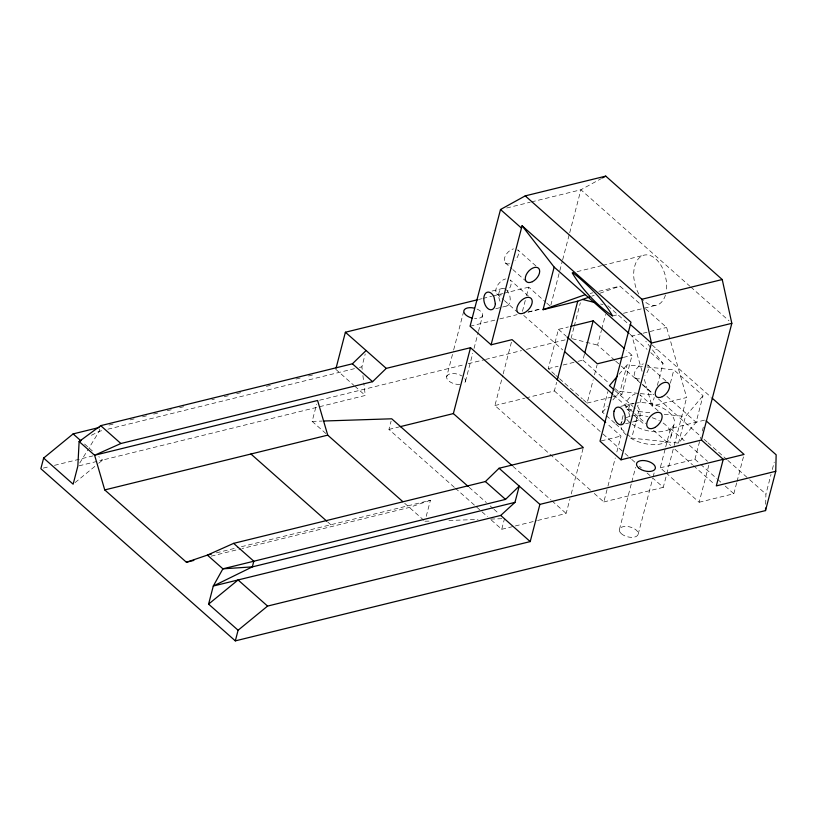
<?xml version="1.0" encoding="UTF-8"?>
<svg xmlns="http://www.w3.org/2000/svg" width="817" height="817" viewBox="0 0 817 817"><rect width="100%" height="100%" fill="white"/><g stroke="black" fill="none" stroke-linecap="round" stroke-linejoin="round"><path stroke-width="0.61" stroke-dasharray="4.08 3.06" d="M765.672 504.242L765.917 494.091L771.034 474.442M362.186 369.325L361.89 366.843L365.209 354.016M454.344 487.33L388.953 429.425L391.098 421.153M459.797 384.47A9.671 5.065 14.6 0 1 446.695 376.647L453.374 351.024M453.69 349.799L463.535 311.982M465.465 381.365L472.767 353.301M474.034 348.42L478.17 332.56M478.486 331.345L482.612 315.485A9.671 5.065 14.6 0 0 476.75 308.959M522.451 311.328L525.28 300.452M526.536 295.621L528.742 287.165L545.787 302.239M550.842 305.201L562.351 260.991M562.668 259.765L569.388 233.979M569.704 232.753L580.897 189.769L601.435 178.504M491.313 520.061L501.74 529.293L504.508 518.621M525.882 397.93L554.365 390.935L556.612 382.336M571.052 338.422L573.932 327.372M574.249 326.146L580.325 302.811M614.711 360.256L597.584 345.101L601.424 330.364M601.741 329.139L605.581 314.402M537.668 520.47L566.161 513.464L569.97 498.819M571.236 493.938L583.318 447.553M623.085 415.598L620.981 423.696A25.797 13.521 14.6 0 1 624.035 419.131M619.409 529.528L631.48 483.164M631.796 481.938L635.616 467.293M645.665 308.887L666.621 327.443L686.668 397.511L651.986 406.039L654.203 397.532M657.368 385.379L663.057 363.504L645.849 341.332M638.169 534.247L652.783 478.119L663.281 487.34L666.478 475.055M653.1 476.903L654.376 472.022M671.023 436.288L674.321 423.553M674.158 445.551L686.668 397.511M772.31 469.53L774.23 462.167M99.827 429.048L99.235 431.315L88.859 448.196M325.901 433.521L312.145 421.388L316.639 404.18M426.239 516.313L430.416 500.29L239.861 547.084M590.456 490.108L494.928 405.538L502.874 375.034M503.19 373.818L512.085 339.647M554.866 374.533L548.227 368.661L558.46 329.363L568.377 326.933M577.956 361.359L582.919 360.134L584.512 353.996M583.338 399.727L587.127 403.087L593.203 379.762M594.49 374.85L597.043 365.025M614.741 423.083L602.497 412.248L607.858 391.711M612.903 399.932L620.113 391.414L627.048 364.831L645.706 366.833M613.138 396.705L621.808 394.58L632.052 355.283L626.353 350.238M594.276 493.488L603.824 501.944L607.644 487.31M607.96 486.084L615.272 458.02M616.855 451.913L620.991 436.053L606.663 423.369M646.952 366.966L673.851 369.846L703.039 395.694L696.115 422.266L678.498 443.1L631.694 438.096L638.618 411.513L633.91 407.346M670.379 383.132L673.851 369.846M664.997 472.012L660.259 467.814L665.385 448.165M665.702 446.94L670.502 428.527L705.173 419.989M666.805 473.819L673.525 448.022L692.54 464.853M678.498 443.1L685.422 416.527L703.039 395.694M660.259 467.814L694.94 459.287L700.7 437.187M702.293 431.049L703.58 426.137M665.947 472.849L699.148 502.251L709.074 464.189M699.148 502.251L733.84 493.734L736.72 482.684M737.036 481.448L743.439 456.897M79.79 462.953L88.216 449.248M619.041 374.309L627.048 364.831M602.497 412.248L607.307 406.57M75.103 482.581L97.713 464.056M98.694 463.259L102.625 460.032L365.27 395.469L363.8 383.02M91.412 435.287L99.235 431.315L102.952 430.406M591.804 296.152L594.153 295.315M600.015 293.221L619.94 286.124L640.896 304.67M430.416 500.29L409.378 507.428L242.149 548.534M479.181 299.349L481.662 298.736M482.898 298.43L491.579 296.295M492.814 295.999L502.721 293.558M503.966 293.252L528.742 287.165M470.081 326.208L494.836 320.131M499.779 318.906L517.11 314.647M528.242 311.91L541.855 308.56M528.017 312.227L541.64 308.867M109.049 425.075L114.012 423.849M130.117 419.887L135.071 418.672M142.505 416.844L147.458 415.618M153.657 414.096L159.846 412.575M167.281 410.747L172.234 409.521M179.669 407.693L184.622 406.478M211.879 399.768L214.36 399.156M224.266 396.725L230.465 395.193M236.664 393.671L242.853 392.15M266.393 386.359L271.346 385.134M296.122 379.037L301.085 377.822M308.52 375.994L313.473 374.778M655.765 349.441L656.827 349.176M211.174 556.142L240.903 548.84M506.693 207.998L530.192 202.228M531.428 201.922L580.897 189.769L689.793 286.134M492.069 291.046L501.975 288.615M577.098 271.652L601.547 265.648M602.772 265.341L643.112 255.425M495.786 308.693L506.938 305.956M590.221 293.436L592.693 292.823M598.892 291.301L619.94 286.124M107.905 429.191L354.455 368.661M359.419 367.446L361.89 366.843M612.566 315.975L618.602 314.484M623.442 313.299L657.287 304.976M43.332 468.09L49.52 466.568M54.473 465.353L92.883 455.917M319.58 400.218L463.28 364.903M468.233 363.688L484.338 359.735M485.574 359.429L521.501 350.605M526.454 349.38L566.099 339.647M79.086 465.813L102.625 460.032L98.816 456.662M641.845 333.53L631.939 335.961L642.305 372.205M643.091 333.224L666.621 327.443M548.227 368.661L558.134 366.22M563.097 365.005L576.72 361.655M623.381 357.407L632.052 355.283M388.953 429.425L398.859 426.985M494.928 405.538L524.647 398.236M587.127 403.087L611.902 397.011M620.736 406.366L631.888 403.629M625.699 423.706L636.851 420.969M601.241 440.904L620.991 436.053M216.352 552.864L238.625 547.39M603.824 501.944L663.281 487.34M501.74 529.293L514.128 526.25M515.364 525.954L536.422 520.776M424.942 521.246L431.264 521.032M448.942 520.449L477.986 519.489M490.619 519.081L501.985 518.703M312.145 421.388L322.245 421.061M620.113 391.414L639.088 393.447M640.354 393.58L653.008 394.938M638.618 411.513L651.956 412.942M664.272 414.26L685.422 416.527M600.587 303.985L602.997 304.588M572.257 338.728L597.584 345.101M690.753 286.971L728.968 320.785M607.817 305.803L629.498 324.982M652.119 345.009L711.239 397.338M630.04 334.276L647.033 349.319M650.802 352.658L663.057 363.504M535.891 265.913L517.753 249.859A9.028 5.351 -48.5 0 1 515.016 260.378M665.804 380.916L647.656 364.862A9.028 5.351 -48.5 0 1 644.919 375.381M666.917 396.419L696.115 422.266M505.202 262.798L511.891 268.711M512.841 269.559L526.209 281.385M635.105 377.801L638.925 381.182M642.744 384.562L653.253 393.855M615.661 361.094L620.409 365.301M621.359 366.149L641.335 383.827M642.285 384.664L653.702 394.764M658.451 398.972L700.302 436.012M704.101 439.383L706.95 441.905M707.91 442.753L726.926 459.583M727.876 460.42L748.801 478.946M749.751 479.783L765.917 494.091M546.736 303.076L550.525 306.436M658.093 410.818L639.946 394.754A9.671 5.729 -48.5 0 1 637.546 405.896M528.374 296.03L510.227 279.965A9.671 5.739 -48.5 0 1 507.296 291.24M558.46 329.363L566.058 336.083M670.502 428.527L685.677 441.966M689.477 445.326L707.491 461.278M582.919 360.134L608.532 382.816M615.17 388.698L621.808 394.58M694.94 459.287L699.689 463.484M700.629 464.322L716.764 478.609M717.714 479.446L721.503 482.806M725.302 486.166L733.84 493.734M615.078 390.669L632.971 406.509M523.728 315.423L562.709 349.931M613.332 394.744L645.818 423.492M653.457 430.263L670.655 445.479M693.49 465.69L714.405 484.215M496.777 293.824L503.466 299.747M504.416 300.595L517.784 312.421M626.894 409.041L630.724 412.422M634.543 415.802L645.042 425.095M615.681 423.921L626.036 433.092M626.986 433.919L631.694 438.096M555.815 375.381L558.665 377.893M559.614 378.731L582.388 398.89M554.365 390.935L602.139 433.214M603.089 434.062L624.106 452.669M625.066 453.517L630.795 458.582M631.755 459.43L635.575 462.81M639.394 466.201L641.304 467.886M647.044 472.961L651.813 477.189M513.005 466.395L550.975 500.014M551.914 500.862L566.161 513.464M469.142 487.32L486.35 502.547M490.169 505.927L493.039 508.47M493.999 509.318L498.778 513.546M455.294 488.178L487.524 516.712M404.711 503.313L424.033 520.429M327.821 522.094L332.57 526.291M84.549 444.019L88.348 447.389M89.308 448.237L93.107 451.607M335.767 369.284L353.853 385.328M354.803 386.175L365.27 395.469M644.388 379.456L651.986 406.039M362.922 375.554L363.657 381.774M631.725 409.766A9.671 5.729 -48.5 0 1 625.893 404.119A9.671 5.729 -48.5 0 1 635.126 394.029M501.434 294.866A9.671 5.739 -48.5 0 1 496.072 288.728A9.671 5.739 -48.5 0 1 505.58 278.924M509.542 263.768A9.028 5.351 -48.5 0 1 504.538 258.029A9.028 5.351 -48.5 0 1 513.413 248.879M482.612 315.485A9.671 5.065 14.6 0 1 474.575 318.507M464.771 378.577A9.671 5.065 14.6 0 1 463.637 383.52M446.695 376.647A9.671 5.065 14.6 0 1 461.748 375.902M665.447 295.06A25.797 15.778 76.2 0 1 643.071 299.91M638.812 294.018A25.797 15.778 76.2 0 1 635.279 285.501L633.961 278.903A25.797 15.778 76.2 0 1 645.124 254.945A25.797 15.778 76.2 0 1 665.12 274.9L666.447 281.497A25.797 15.778 76.2 0 1 666.437 290.474M639.445 378.771A9.028 5.351 -48.5 0 1 634.441 373.032A9.028 5.351 -48.5 0 1 643.316 363.882M663.138 423.022A25.797 13.521 14.6 0 1 664.476 442.834A25.797 13.521 14.6 0 1 628.865 436.962M626.179 434.869A25.797 13.521 14.6 0 1 621.053 427.332M625.842 417.947A25.797 13.521 14.6 0 1 630.438 416.221M631.49 415.986A25.797 13.521 14.6 0 1 647.922 416.547M652.252 417.742A25.797 13.521 14.6 0 1 659.309 420.704M637.648 406.355A9.028 5.525 76.2 0 1 639.813 417.119A9.028 5.525 76.2 0 1 633.91 420.735M629.968 416.333A9.028 5.525 76.2 0 1 633.328 403.445M506.397 289.841A9.028 5.525 76.2 0 1 510.104 301.095A9.028 5.525 76.2 0 1 503.997 305.721M500.055 301.32A9.028 5.525 76.2 0 1 499.31 291.536A9.028 5.525 76.2 0 1 504.916 288.85M634.799 403.251A25.797 13.521 14.6 0 1 668.847 412.136A25.797 13.521 14.6 0 1 666.539 430.549A25.797 13.521 14.6 0 1 632.164 424.227M629.488 422.134A25.797 13.521 14.6 0 1 626.823 419.346M625.924 407.765A25.797 13.521 14.6 0 1 633.747 403.486M621.359 533.715A9.671 5.065 14.6 0 0 637.556 535.441A9.671 5.065 14.6 0 0 627.456 526.505A9.671 5.065 14.6 0 0 621.359 533.715"/><path stroke-width="1.23" d="M99.143 427.505L73.121 433.909L43.638 458.071L40.85 468.703L235.327 640.875L765.519 510.584L765.58 508.051M765.519 510.584L775.752 471.286L776.15 454.793L712.199 398.185M701.446 440.026L731.828 323.318L722.228 279.526L605.754 176.125L525.239 195.876L500.515 209.52L470.081 326.208L491.088 344.805L522.073 225.778L630.979 322.194L600.005 441.211L621.002 459.808L701.446 440.026L723.239 459.317L716.315 485.901L775.752 471.286M235.327 640.875L238.094 630.234L208.59 604.12L213.288 586.044L222.898 568.826L505.529 499.391L519.244 486.105L539.894 504.385L723.239 459.317M336.093 368.048L345.387 332.243L477.945 299.655M400.095 426.688L453.364 413.586L470.521 347.695L583.318 447.553L499.064 468.264L485.39 481.55L233.652 543.356L207.395 555.111L186.409 562.239L104.739 489.924L94.619 455.253L79.126 441.537L100.716 425.657L352.393 363.8L366.108 350.524L386.257 368.375L470.521 347.695M589.466 296.99L577.742 301.167L543.06 309.684L554.151 267.098L522.073 225.778M557.245 379.874L577.742 301.167M238.094 630.234L267.578 606.081L530.213 541.589L539.894 504.385M584.839 352.77L593.152 320.846L624.454 348.563M621.002 459.808L651.435 343.079L641.896 299.257L525.239 195.876M514.965 502.373L252.341 566.875L213.288 586.044L500.729 515.435L514.965 502.373L519.244 486.105L499.064 468.264M617.438 376.198L609.431 385.665L614.139 389.842M402.852 501.658L327.729 435.144L317.599 400.493L94.619 455.253L120.875 443.508L372.583 381.672L386.257 368.375M208.59 604.12L238.074 579.958L267.578 606.081M602.517 177.912L605.754 176.125M81.363 440.404L79.126 441.537L77.84 466.119L73.142 484.195L43.638 458.071M543.06 309.684L585.268 294.651M186.409 562.239L193.833 560.411M641.896 299.257L722.228 279.526M491.088 344.805L512.085 339.647L605.703 422.522M570.848 326.32L593.152 320.846M731.828 323.318L651.435 343.079L630.407 324.502M622.135 357.713L597.37 363.8L566.998 336.921M104.739 489.924L327.729 435.144M207.681 554.988L211.399 554.079M723.014 459.614L744.083 454.436L706.123 420.837M323.512 421.021L391.711 418.794L468.192 486.472M582.49 299.43L594.551 302.464M530.213 541.589L500.729 515.435M345.387 332.243L366.108 350.524M500.515 209.52L521.491 228.117M554.151 267.098L629.08 333.428M564.608 351.616L612.372 393.896M453.364 413.586L512.055 465.557M352.393 363.8L372.583 381.672M485.39 481.55L505.529 499.391M250.921 453.997L326.871 521.246M100.716 425.657L120.875 443.508M233.652 543.356L253.811 561.208L252.341 566.875L222.898 568.826L207.395 555.111M73.121 433.909L80.74 440.649M472.103 318.068A9.671 5.065 14.6 0 1 463.852 310.766A9.671 5.065 14.6 0 1 474.36 308.183M495.347 303.669L495.031 305.762A9.028 5.525 76.2 0 1 485.186 304.976L484.369 302.79A9.028 5.525 76.2 0 1 484.144 296.111L484.828 294.355A9.028 5.525 76.2 0 1 493.989 296.898L495.347 303.669M573.371 273.052L572.206 272.858C582.153 289.412 596.645 305.078 612.566 315.975C603.048 299.308 588.26 285.184 573.371 273.052M654.734 427.526A9.671 5.729 -48.5 0 0 660.953 413.351A9.671 5.729 -48.5 0 0 647.605 420.602A9.671 5.729 -48.5 0 0 654.734 427.526M524.432 312.727A9.671 5.739 -48.5 0 0 531.234 298.562A9.671 5.739 -48.5 0 0 517.866 305.19A9.671 5.739 -48.5 0 0 524.432 312.727M638.516 467.824A9.671 5.065 14.6 0 0 654.713 469.561A9.671 5.065 14.6 0 0 644.613 460.614A9.671 5.065 14.6 0 0 638.516 467.824M662.311 396.674A9.028 5.351 -48.5 0 0 668.663 383.459A9.028 5.351 -48.5 0 0 656.194 389.648A9.028 5.351 -48.5 0 0 662.311 396.674M614.057 411.135A9.028 5.525 76.2 0 0 620.552 424.809A9.028 5.525 76.2 0 0 623.902 411.921A9.028 5.525 76.2 0 0 614.057 411.135M532.408 281.671A9.028 5.351 -48.5 0 0 538.76 268.456A9.028 5.351 -48.5 0 0 526.281 274.645A9.028 5.351 -48.5 0 0 532.408 281.671"/></g></svg>
